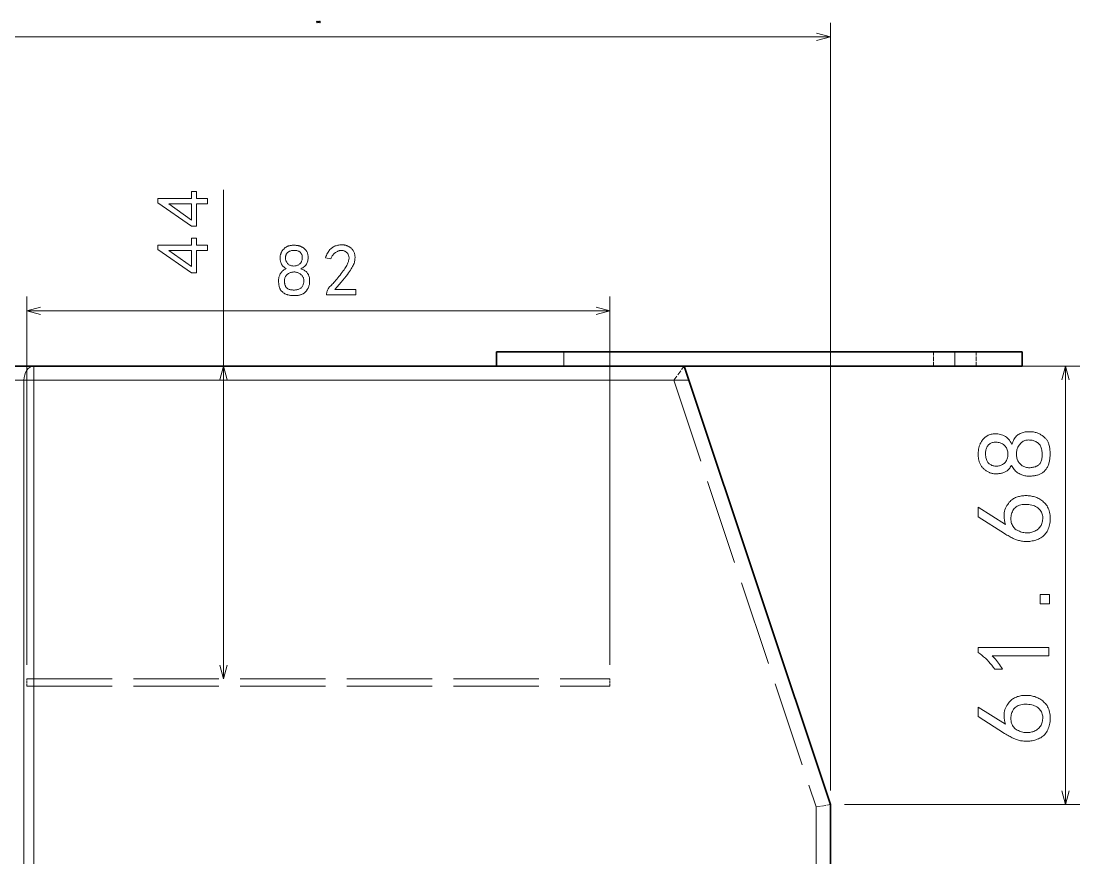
# Model space of a CAD drawing. Extents: x 28 to 1105, y 59 to 824.
# Drawn here: x 471.3 to 620.2, y 209.5 to 327.2 of the extents above; entities that cross this region are included whole.
import ezdxf

# ---------------------------------------------------------------- set-up
doc = ezdxf.new("R2010")
doc.units = 0
doc.linetypes.add('DASHED', pattern=[15, 12, -3])

msp = doc.modelspace()

# ---------------------------------------------------------------- linework, layer by layer
at = {"color": 7, "lineweight": 13}
for p, q in [((585.07, 218.99), (585.07, 326.95)), ((441.07, 324.95), (585.07, 324.95)), ((499.71, 234.66), (499.71, 303.43)), ((472.07, 236.66), (472.07, 288.45)), ((554.07, 236.66), (554.07, 288.45)), ((472.07, 286.45), (554.07, 286.45)), ((547.59, 278.66), (547.59, 280.66)), ((602.59, 278.66), (602.59, 280.66)), ((473.07, 276.66), (473.07, 278.66)), ((604.59, 278.66), (620.16, 278.66)), ((618.16, 216.99), (618.16, 278.66)), ((441.65, 276.66), (471.65, 276.66)), ((471.65, 276.66), (473.07, 276.66)), ((471.65, 76.66), (471.65, 276.66)), ((473.07, 76.66), (473.07, 276.66)), ((473.07, 276.66), (565.18, 276.66)), ((587.07, 216.99), (620.16, 216.99))]:
    msp.add_line(p, q, dxfattribs=at)
at = {"color": 7, "lineweight": 35}
for p, q in [((538.11, 280.66), (547.59, 280.66)), ((538.11, 280.66), (538.11, 278.66)), ((538.11, 280.66), (538.11, 278.66)), ((547.59, 280.66), (602.59, 280.66)), ((602.59, 280.66), (612.06, 280.66)), ((612.06, 280.66), (612.06, 278.66)), ((443.07, 278.66), (473.07, 278.66)), ((473.07, 278.66), (564.51, 278.66)), ((564.51, 278.66), (565.18, 276.66)), ((564.51, 278.66), (602.59, 278.66)), ((602.59, 278.66), (612.06, 278.66)), ((565.18, 276.66), (585.07, 216.99)), ((585.07, 216.99), (585.07, 151.82))]:
    msp.add_line(p, q, dxfattribs=at)
at = {"color": 7, "linetype": 'DASHED', "lineweight": 13, "ltscale": 0.05}
for p, q in [((547.59, 278.66), (547.59, 280.66)), ((547.59, 278.66), (547.59, 280.66)), ((547.59, 278.66), (547.59, 280.66)), ((599.59, 278.66), (599.59, 280.66)), ((599.59, 278.66), (599.59, 280.66)), ((602.59, 278.66), (602.59, 280.66)), ((602.59, 278.66), (602.59, 280.66)), ((602.59, 278.66), (602.59, 280.66)), ((605.59, 278.66), (605.59, 280.66)), ((605.59, 278.66), (605.59, 280.66)), ((612.06, 280.66), (612.06, 278.66))]:
    msp.add_line(p, q, dxfattribs=at)
at = {"color": 7, "linetype": 'DASHED', "lineweight": 13, "ltscale": 0.061634}
msp.add_line((563.07, 276.66), (564.51, 278.66), dxfattribs=at)
at = {"color": 7, "linetype": 'DASHED', "lineweight": 13}
for p, q in [((443.07, 276.66), (563.07, 276.66)), ((443.07, 276.66), (473.07, 276.66)), ((473.07, 276.66), (563.07, 276.66)), ((473.07, 276.66), (473.07, 76.66)), ((563.07, 276.66), (583.07, 216.66)), ((563.07, 276.66), (583.07, 216.66)), ((472.07, 234.66), (554.07, 234.66)), ((472.07, 233.66), (554.07, 233.66)), ((583.07, 216.66), (583.07, 136.66)), ((583.07, 216.66), (583.07, 136.66))]:
    msp.add_line(p, q, dxfattribs=at)
at = {"color": 7, "linetype": 'DASHED', "lineweight": 13, "ltscale": 0.025}
for p, q in [((472.07, 233.66), (472.07, 234.66)), ((554.07, 233.66), (554.07, 234.66))]:
    msp.add_line(p, q, dxfattribs=at)
at = {"color": 7, "linetype": 'DASHED', "lineweight": 13, "ltscale": 0.050654}
msp.add_line((583.07, 216.66), (585.07, 216.99), dxfattribs=at)
at = {"color": 7, "lineweight": 13}
for points in [[(512.86, 327.12), (512.86, 327.12), (512.86, 327.11), (512.85, 327.11), (512.85, 327.11), (512.84, 327.11), (512.84, 327.1), (512.84, 327.1), (512.83, 327.1), (512.83, 327.09), (512.82, 327.09), (512.82, 327.11), (512.83, 327.12), (512.83, 327.12), (512.84, 327.13), (512.84, 327.13), (512.85, 327.14), (512.85, 327.14), (512.86, 327.15), (512.86, 327.15), (512.87, 327.16), (512.87, 327.16), (512.89, 327.16), (512.89, 326.95), (512.86, 326.95)], [(513.09, 327), (512.99, 327), (512.99, 327.02), (513.09, 327.16), (513.11, 327.16), (513.11, 327.02), (513.14, 327.02), (513.14, 327), (513.11, 327), (513.11, 326.95), (513.09, 326.95)], [(513.09, 327.02), (513.09, 327.12), (513.02, 327.02)], [(513.28, 327), (513.19, 327), (513.19, 327.02), (513.29, 327.16), (513.31, 327.16), (513.31, 327.02), (513.34, 327.02), (513.34, 327), (513.31, 327), (513.31, 326.95), (513.28, 326.95)], [(513.28, 327.02), (513.28, 327.12), (513.22, 327.02)], [(495.93, 301.46), (495.93, 298.34), (495.24, 298.34), (490.5, 301.62), (490.5, 302.23), (495.24, 302.23), (495.24, 303.2), (495.93, 303.2), (495.93, 302.23), (497.46, 302.23), (497.46, 301.46)], [(495.24, 301.46), (492.04, 301.46), (495.24, 299.19)], [(495.93, 294.91), (495.93, 291.79), (495.24, 291.79), (490.5, 295.07), (490.5, 295.67), (495.24, 295.67), (495.24, 296.65), (495.93, 296.65), (495.93, 295.67), (497.46, 295.67), (497.46, 294.91)], [(495.24, 294.91), (492.04, 294.91), (495.24, 292.64)], [(507.47, 290.67), (507.48, 290.77), (507.48, 290.86), (507.49, 290.96), (507.51, 291.06), (507.53, 291.15), (507.56, 291.25), (507.59, 291.34), (507.63, 291.43), (507.67, 291.53), (507.72, 291.62), (507.77, 291.71), (507.83, 291.8), (507.89, 291.88), (507.96, 291.96), (508.04, 292.04), (508.12, 292.11), (508.21, 292.18), (508.31, 292.25), (508.41, 292.31), (508.52, 292.37), (508.43, 292.43), (508.34, 292.49), (508.26, 292.55), (508.19, 292.61), (508.12, 292.67), (508.06, 292.73), (508, 292.8), (507.96, 292.86), (507.91, 292.93), (507.88, 293), (507.85, 293.07), (507.82, 293.14), (507.79, 293.21), (507.77, 293.29), (507.75, 293.37), (507.73, 293.45), (507.72, 293.53), (507.71, 293.61), (507.7, 293.7), (507.7, 293.79), (507.69, 293.87), (507.69, 293.96), (507.7, 294.04), (507.71, 294.12), (507.72, 294.2), (507.73, 294.28), (507.75, 294.35), (507.77, 294.42), (507.79, 294.49), (507.82, 294.56), (507.85, 294.62), (507.88, 294.68), (507.91, 294.75), (507.95, 294.81), (507.99, 294.87), (508.04, 294.93), (508.08, 294.99), (508.13, 295.05), (508.19, 295.11), (508.24, 295.16), (508.3, 295.22), (508.36, 295.27), (508.42, 295.32), (508.48, 295.36), (508.54, 295.4), (508.6, 295.44), (508.67, 295.47), (508.73, 295.5), (508.8, 295.52), (508.87, 295.55), (508.94, 295.57), (509.01, 295.58), (509.08, 295.6), (509.15, 295.61), (509.23, 295.62), (509.3, 295.63), (509.38, 295.64), (509.46, 295.64), (509.54, 295.65), (509.62, 295.65), (509.7, 295.65), (509.78, 295.64), (509.85, 295.64), (509.93, 295.63), (510, 295.63), (510.07, 295.62), (510.14, 295.61), (510.21, 295.6), (510.28, 295.58), (510.35, 295.57), (510.41, 295.55), (510.48, 295.53), (510.54, 295.5), (510.61, 295.47), (510.68, 295.44), (510.75, 295.4), (510.82, 295.36), (510.89, 295.32), (510.96, 295.27), (511.03, 295.22), (511.1, 295.17), (511.17, 295.11), (511.23, 295.04), (511.29, 294.98), (511.35, 294.9), (511.4, 294.83), (511.44, 294.75), (511.49, 294.66), (511.53, 294.57), (511.56, 294.47), (511.59, 294.38), (511.61, 294.27), (511.63, 294.17), (511.63, 294.06), (511.64, 293.95), (511.63, 293.83), (511.62, 293.72), (511.6, 293.59), (511.57, 293.47), (511.54, 293.34), (511.5, 293.21), (511.44, 293.09), (511.38, 292.98), (511.3, 292.87), (511.21, 292.76), (511.11, 292.67), (511, 292.57), (510.87, 292.49), (510.74, 292.41), (510.59, 292.33), (510.72, 292.29), (510.85, 292.24), (510.96, 292.19), (511.07, 292.13), (511.18, 292.07), (511.27, 292.01), (511.35, 291.94), (511.43, 291.86), (511.5, 291.79), (511.56, 291.7), (511.61, 291.62), (511.66, 291.53), (511.7, 291.43), (511.74, 291.33), (511.77, 291.23), (511.8, 291.13), (511.82, 291.02), (511.83, 290.91), (511.84, 290.79), (511.84, 290.67), (511.84, 290.55), (511.84, 290.44), (511.83, 290.33), (511.81, 290.22), (511.8, 290.12), (511.78, 290.03), (511.75, 289.94), (511.73, 289.86), (511.7, 289.77), (511.66, 289.7), (511.62, 289.63), (511.59, 289.56), (511.55, 289.49), (511.51, 289.43), (511.47, 289.37), (511.43, 289.31), (511.39, 289.25), (511.34, 289.19), (511.3, 289.14), (511.26, 289.09), (511.21, 289.05), (511.16, 289), (511.11, 288.96), (511.05, 288.91), (510.99, 288.88), (510.93, 288.84), (510.87, 288.8), (510.8, 288.77), (510.72, 288.74), (510.65, 288.71), (510.57, 288.68), (510.49, 288.66), (510.4, 288.64), (510.31, 288.62), (510.21, 288.6), (510.12, 288.59), (510.01, 288.58), (509.9, 288.57), (509.79, 288.57), (509.68, 288.57), (509.56, 288.57), (509.45, 288.57), (509.34, 288.58), (509.23, 288.59), (509.13, 288.6), (509.03, 288.62), (508.94, 288.64), (508.84, 288.66), (508.75, 288.68), (508.67, 288.71), (508.58, 288.74), (508.5, 288.77), (508.42, 288.81), (508.35, 288.84), (508.28, 288.89), (508.21, 288.93), (508.14, 288.98), (508.08, 289.03), (508.02, 289.08), (507.96, 289.13), (507.9, 289.19), (507.85, 289.25), (507.8, 289.31), (507.76, 289.38), (507.72, 289.44), (507.68, 289.51), (507.65, 289.58), (507.62, 289.65), (507.6, 289.72), (507.57, 289.8), (507.55, 289.88), (507.54, 289.96), (507.52, 290.04), (507.51, 290.12), (507.5, 290.21), (507.49, 290.3), (507.48, 290.39), (507.48, 290.48), (507.47, 290.57)], [(508.44, 293.87), (508.45, 293.79), (508.46, 293.71), (508.47, 293.63), (508.49, 293.55), (508.51, 293.47), (508.55, 293.4), (508.58, 293.32), (508.63, 293.25), (508.67, 293.17), (508.73, 293.1), (508.79, 293.03), (508.85, 292.97), (508.93, 292.91), (509.01, 292.87), (509.09, 292.83), (509.18, 292.79), (509.28, 292.77), (509.39, 292.75), (509.5, 292.74), (509.62, 292.73), (509.74, 292.74), (509.85, 292.75), (509.95, 292.77), (510.05, 292.79), (510.15, 292.83), (510.24, 292.87), (510.32, 292.91), (510.39, 292.97), (510.46, 293.03), (510.53, 293.1), (510.59, 293.17), (510.64, 293.25), (510.68, 293.33), (510.72, 293.41), (510.75, 293.5), (510.78, 293.59), (510.79, 293.68), (510.81, 293.77), (510.81, 293.87), (510.81, 293.97), (510.8, 294.07), (510.79, 294.16), (510.77, 294.25), (510.74, 294.33), (510.71, 294.41), (510.67, 294.48), (510.62, 294.55), (510.57, 294.61), (510.51, 294.67), (510.45, 294.72), (510.38, 294.76), (510.3, 294.8), (510.22, 294.84), (510.13, 294.87), (510.04, 294.89), (509.95, 294.91), (509.85, 294.92), (509.74, 294.92), (509.63, 294.92), (509.52, 294.92), (509.4, 294.91), (509.3, 294.89), (509.2, 294.87), (509.1, 294.84), (509.02, 294.81), (508.94, 294.78), (508.86, 294.73), (508.8, 294.69), (508.74, 294.63), (508.69, 294.58), (508.64, 294.51), (508.6, 294.45), (508.56, 294.38), (508.53, 294.32), (508.5, 294.25), (508.48, 294.17), (508.47, 294.1), (508.45, 294.03), (508.45, 293.95)], [(514.23, 288.85), (514.24, 288.97), (514.27, 289.09), (514.3, 289.2), (514.34, 289.32), (514.39, 289.43), (514.45, 289.53), (514.52, 289.64), (514.61, 289.74), (514.7, 289.84), (514.8, 289.94), (514.9, 290.05), (515.02, 290.16), (515.14, 290.28), (515.26, 290.42), (515.39, 290.56), (515.53, 290.72), (515.67, 290.89), (515.82, 291.07), (515.97, 291.26), (516.13, 291.46), (516.29, 291.66), (516.43, 291.85), (516.57, 292.04), (516.69, 292.21), (516.8, 292.38), (516.9, 292.53), (516.99, 292.68), (517.06, 292.81), (517.13, 292.94), (517.18, 293.06), (517.23, 293.17), (517.27, 293.28), (517.3, 293.38), (517.33, 293.49), (517.35, 293.58), (517.37, 293.68), (517.38, 293.77), (517.38, 293.86), (517.38, 293.95), (517.37, 294.03), (517.35, 294.11), (517.33, 294.19), (517.31, 294.26), (517.28, 294.33), (517.24, 294.4), (517.2, 294.46), (517.15, 294.53), (517.1, 294.59), (517.04, 294.64), (516.98, 294.7), (516.92, 294.75), (516.85, 294.79), (516.78, 294.83), (516.71, 294.86), (516.63, 294.88), (516.56, 294.9), (516.48, 294.92), (516.4, 294.92), (516.32, 294.92), (516.23, 294.92), (516.15, 294.91), (516.06, 294.89), (515.98, 294.87), (515.9, 294.85), (515.82, 294.82), (515.74, 294.78), (515.66, 294.74), (515.58, 294.7), (515.5, 294.65), (515.42, 294.6), (515.35, 294.54), (515.28, 294.47), (515.21, 294.4), (515.15, 294.32), (515.08, 294.24), (515.03, 294.15), (514.97, 294.06), (514.93, 293.96), (514.88, 293.86), (514.84, 293.75), (514.07, 293.87), (514.13, 294.05), (514.2, 294.22), (514.28, 294.38), (514.36, 294.53), (514.44, 294.67), (514.52, 294.8), (514.61, 294.92), (514.7, 295.03), (514.8, 295.13), (514.9, 295.22), (515, 295.3), (515.11, 295.38), (515.22, 295.44), (515.33, 295.5), (515.45, 295.55), (515.57, 295.59), (515.7, 295.63), (515.82, 295.66), (515.96, 295.68), (516.09, 295.69), (516.17, 295.7), (516.25, 295.7), (516.33, 295.7), (516.4, 295.7), (516.48, 295.7), (516.55, 295.7), (516.62, 295.7), (516.69, 295.69), (516.75, 295.68), (516.82, 295.67), (516.88, 295.65), (516.95, 295.64), (517.02, 295.62), (517.08, 295.59), (517.15, 295.57), (517.22, 295.54), (517.28, 295.5), (517.35, 295.47), (517.42, 295.43), (517.49, 295.38), (517.55, 295.34), (517.62, 295.29), (517.68, 295.23), (517.74, 295.17), (517.8, 295.11), (517.86, 295.04), (517.91, 294.96), (517.96, 294.89), (518.01, 294.8), (518.05, 294.72), (518.1, 294.63), (518.13, 294.53), (518.16, 294.43), (518.19, 294.33), (518.21, 294.23), (518.22, 294.12), (518.23, 294), (518.23, 293.89), (518.22, 293.77), (518.22, 293.64), (518.2, 293.52), (518.17, 293.38), (518.13, 293.25), (518.09, 293.1), (518.03, 292.96), (517.96, 292.8), (517.88, 292.65), (517.79, 292.49), (517.7, 292.32), (517.59, 292.15), (517.46, 291.96), (517.32, 291.76), (517.15, 291.54), (516.97, 291.29), (516.76, 291.03), (516.53, 290.75), (516.28, 290.44), (516.01, 290.12), (515.72, 289.78), (515.4, 289.42), (518.32, 289.42), (518.32, 288.69), (514.23, 288.69)], [(508.3, 290.71), (508.3, 290.62), (508.3, 290.52), (508.31, 290.43), (508.32, 290.34), (508.33, 290.26), (508.35, 290.17), (508.37, 290.09), (508.4, 290.01), (508.43, 289.94), (508.46, 289.86), (508.5, 289.79), (508.55, 289.73), (508.6, 289.67), (508.66, 289.61), (508.72, 289.56), (508.79, 289.52), (508.87, 289.48), (508.95, 289.45), (509.04, 289.42), (509.13, 289.4), (509.23, 289.38), (509.33, 289.36), (509.43, 289.36), (509.53, 289.35), (509.63, 289.35), (509.73, 289.35), (509.83, 289.36), (509.93, 289.38), (510.04, 289.39), (510.14, 289.42), (510.25, 289.44), (510.34, 289.48), (510.43, 289.52), (510.51, 289.57), (510.59, 289.62), (510.66, 289.68), (510.72, 289.75), (510.78, 289.82), (510.83, 289.9), (510.87, 289.98), (510.91, 290.07), (510.94, 290.16), (510.97, 290.25), (510.99, 290.34), (511.01, 290.43), (511.02, 290.52), (511.03, 290.61), (511.03, 290.7), (511.02, 290.78), (511.01, 290.87), (511, 290.96), (510.97, 291.05), (510.94, 291.13), (510.9, 291.21), (510.86, 291.28), (510.8, 291.36), (510.74, 291.43), (510.67, 291.49), (510.59, 291.56), (510.51, 291.62), (510.42, 291.68), (510.33, 291.73), (510.23, 291.77), (510.14, 291.81), (510.04, 291.84), (509.94, 291.86), (509.84, 291.88), (509.74, 291.89), (509.64, 291.89), (509.54, 291.88), (509.43, 291.87), (509.33, 291.86), (509.24, 291.83), (509.14, 291.81), (509.06, 291.77), (508.97, 291.73), (508.89, 291.69), (508.81, 291.64), (508.74, 291.58), (508.67, 291.52), (508.6, 291.45), (508.54, 291.38), (508.49, 291.31), (508.44, 291.24), (508.4, 291.16), (508.37, 291.07), (508.34, 290.99), (508.32, 290.9), (508.31, 290.81)], [(612.98, 263.19), (612.84, 263.19), (612.7, 263.2), (612.56, 263.22), (612.43, 263.24), (612.29, 263.28), (612.16, 263.31), (612.02, 263.36), (611.89, 263.41), (611.75, 263.47), (611.62, 263.54), (611.49, 263.61), (611.36, 263.69), (611.24, 263.79), (611.13, 263.89), (611.02, 264), (610.91, 264.12), (610.82, 264.25), (610.72, 264.39), (610.63, 264.53), (610.55, 264.69), (610.47, 264.56), (610.38, 264.43), (610.3, 264.32), (610.21, 264.21), (610.12, 264.11), (610.03, 264.03), (609.94, 263.95), (609.85, 263.88), (609.75, 263.82), (609.65, 263.77), (609.55, 263.72), (609.45, 263.68), (609.35, 263.65), (609.24, 263.61), (609.13, 263.59), (609.01, 263.56), (608.89, 263.54), (608.77, 263.53), (608.65, 263.51), (608.53, 263.51), (608.4, 263.5), (608.28, 263.5), (608.16, 263.51), (608.05, 263.52), (607.93, 263.54), (607.83, 263.56), (607.72, 263.58), (607.62, 263.61), (607.52, 263.64), (607.43, 263.68), (607.34, 263.72), (607.25, 263.77), (607.16, 263.82), (607.07, 263.87), (606.98, 263.93), (606.89, 264), (606.81, 264.06), (606.72, 264.13), (606.64, 264.21), (606.56, 264.29), (606.48, 264.37), (606.41, 264.45), (606.34, 264.54), (606.28, 264.62), (606.22, 264.71), (606.17, 264.8), (606.12, 264.9), (606.08, 264.99), (606.04, 265.09), (606.01, 265.18), (605.98, 265.28), (605.96, 265.38), (605.94, 265.49), (605.92, 265.59), (605.9, 265.7), (605.89, 265.8), (605.88, 265.91), (605.87, 266.02), (605.87, 266.14), (605.87, 266.25), (605.87, 266.37), (605.87, 266.48), (605.88, 266.59), (605.89, 266.7), (605.9, 266.8), (605.91, 266.9), (605.92, 267), (605.94, 267.1), (605.96, 267.2), (605.98, 267.29), (606.01, 267.39), (606.04, 267.48), (606.08, 267.58), (606.12, 267.67), (606.16, 267.77), (606.22, 267.87), (606.27, 267.97), (606.33, 268.07), (606.4, 268.17), (606.47, 268.28), (606.55, 268.38), (606.64, 268.47), (606.73, 268.56), (606.83, 268.65), (606.93, 268.72), (607.04, 268.8), (607.16, 268.86), (607.28, 268.92), (607.41, 268.98), (607.54, 269.03), (607.68, 269.07), (607.83, 269.1), (607.98, 269.12), (608.14, 269.13), (608.29, 269.14), (608.46, 269.13), (608.63, 269.11), (608.8, 269.08), (608.98, 269.04), (609.16, 269), (609.34, 268.94), (609.52, 268.86), (609.68, 268.77), (609.84, 268.66), (609.99, 268.53), (610.13, 268.38), (610.26, 268.22), (610.38, 268.05), (610.5, 267.85), (610.61, 267.64), (610.67, 267.83), (610.74, 268.01), (610.81, 268.18), (610.89, 268.33), (610.98, 268.48), (611.07, 268.61), (611.17, 268.73), (611.27, 268.84), (611.38, 268.94), (611.5, 269.03), (611.63, 269.1), (611.76, 269.17), (611.89, 269.23), (612.03, 269.29), (612.17, 269.33), (612.32, 269.37), (612.48, 269.39), (612.64, 269.42), (612.81, 269.43), (612.98, 269.43), (613.15, 269.43), (613.31, 269.42), (613.47, 269.41), (613.62, 269.39), (613.76, 269.37), (613.89, 269.34), (614.02, 269.3), (614.14, 269.26), (614.26, 269.22), (614.36, 269.17), (614.47, 269.12), (614.57, 269.06), (614.66, 269.01), (614.75, 268.95), (614.84, 268.9), (614.93, 268.84), (615.01, 268.78), (615.09, 268.72), (615.16, 268.66), (615.23, 268.59), (615.3, 268.53), (615.36, 268.46), (615.43, 268.38), (615.49, 268.3), (615.54, 268.22), (615.6, 268.13), (615.65, 268.03), (615.69, 267.94), (615.74, 267.83), (615.78, 267.73), (615.82, 267.61), (615.85, 267.49), (615.88, 267.37), (615.91, 267.24), (615.93, 267.1), (615.95, 266.96), (615.96, 266.82), (615.97, 266.66), (615.98, 266.5), (615.98, 266.34), (615.98, 266.17), (615.97, 266.01), (615.96, 265.86), (615.95, 265.71), (615.93, 265.56), (615.91, 265.42), (615.88, 265.28), (615.85, 265.15), (615.82, 265.02), (615.78, 264.89), (615.74, 264.77), (615.69, 264.66), (615.64, 264.55), (615.59, 264.44), (615.53, 264.34), (615.46, 264.24), (615.4, 264.14), (615.33, 264.05), (615.25, 263.97), (615.17, 263.88), (615.09, 263.8), (615.01, 263.73), (614.92, 263.66), (614.83, 263.6), (614.73, 263.54), (614.64, 263.49), (614.54, 263.44), (614.43, 263.4), (614.33, 263.36), (614.22, 263.33), (614.11, 263.31), (613.99, 263.28), (613.88, 263.26), (613.76, 263.24), (613.63, 263.22), (613.51, 263.21), (613.38, 263.2), (613.25, 263.19), (613.11, 263.19)], [(612.92, 264.37), (613.06, 264.37), (613.19, 264.37), (613.32, 264.38), (613.45, 264.4), (613.57, 264.42), (613.69, 264.44), (613.81, 264.47), (613.92, 264.51), (614.03, 264.56), (614.13, 264.6), (614.23, 264.66), (614.33, 264.73), (614.41, 264.8), (614.49, 264.88), (614.56, 264.97), (614.62, 265.07), (614.68, 265.18), (614.72, 265.3), (614.77, 265.42), (614.8, 265.56), (614.82, 265.7), (614.84, 265.84), (614.86, 265.98), (614.86, 266.12), (614.86, 266.27), (614.86, 266.41), (614.84, 266.56), (614.83, 266.71), (614.8, 266.85), (614.77, 267), (614.73, 267.15), (614.68, 267.29), (614.62, 267.41), (614.56, 267.53), (614.48, 267.64), (614.39, 267.74), (614.3, 267.83), (614.2, 267.91), (614.08, 267.98), (613.96, 268.04), (613.83, 268.1), (613.71, 268.14), (613.58, 268.18), (613.45, 268.22), (613.32, 268.24), (613.2, 268.26), (613.07, 268.26), (612.94, 268.27), (612.82, 268.26), (612.69, 268.25), (612.56, 268.22), (612.44, 268.19), (612.32, 268.14), (612.21, 268.09), (612.1, 268.02), (612, 267.94), (611.9, 267.86), (611.8, 267.76), (611.71, 267.65), (611.62, 267.52), (611.54, 267.4), (611.46, 267.26), (611.4, 267.13), (611.35, 267), (611.31, 266.86), (611.28, 266.72), (611.25, 266.58), (611.24, 266.43), (611.24, 266.29), (611.24, 266.14), (611.26, 265.99), (611.28, 265.85), (611.31, 265.71), (611.35, 265.58), (611.4, 265.45), (611.46, 265.33), (611.52, 265.21), (611.59, 265.1), (611.67, 264.99), (611.76, 264.89), (611.86, 264.8), (611.96, 264.72), (612.06, 264.64), (612.17, 264.57), (612.28, 264.52), (612.4, 264.47), (612.52, 264.43), (612.65, 264.4), (612.78, 264.38)], [(608.41, 264.58), (608.53, 264.58), (608.64, 264.59), (608.75, 264.61), (608.86, 264.64), (608.97, 264.68), (609.08, 264.72), (609.19, 264.77), (609.3, 264.83), (609.4, 264.9), (609.51, 264.98), (609.61, 265.07), (609.7, 265.16), (609.77, 265.26), (609.84, 265.38), (609.9, 265.5), (609.95, 265.63), (609.98, 265.77), (610.01, 265.92), (610.02, 266.08), (610.03, 266.25), (610.02, 266.42), (610.01, 266.58), (609.98, 266.73), (609.95, 266.88), (609.9, 267.01), (609.84, 267.14), (609.77, 267.25), (609.7, 267.36), (609.61, 267.46), (609.51, 267.55), (609.4, 267.63), (609.29, 267.71), (609.18, 267.77), (609.06, 267.83), (608.94, 267.87), (608.81, 267.91), (608.68, 267.93), (608.55, 267.95), (608.41, 267.96), (608.27, 267.96), (608.13, 267.95), (607.99, 267.93), (607.87, 267.9), (607.75, 267.86), (607.64, 267.81), (607.53, 267.76), (607.44, 267.69), (607.35, 267.62), (607.27, 267.53), (607.2, 267.44), (607.13, 267.34), (607.07, 267.23), (607.02, 267.11), (606.98, 266.99), (606.95, 266.86), (606.93, 266.72), (606.91, 266.58), (606.9, 266.43), (606.9, 266.27), (606.91, 266.11), (606.92, 265.94), (606.95, 265.79), (606.98, 265.65), (607.01, 265.52), (607.06, 265.39), (607.11, 265.28), (607.17, 265.17), (607.24, 265.08), (607.32, 265), (607.4, 264.92), (607.49, 264.86), (607.58, 264.8), (607.67, 264.75), (607.77, 264.7), (607.87, 264.66), (607.97, 264.63), (608.08, 264.61), (608.19, 264.59), (608.3, 264.58)], [(612.43, 254), (612.26, 254.01), (612.1, 254.03), (611.95, 254.05), (611.8, 254.08), (611.65, 254.11), (611.52, 254.14), (611.38, 254.18), (611.25, 254.22), (611.13, 254.27), (611.01, 254.32), (610.89, 254.37), (610.77, 254.43), (610.64, 254.5), (610.5, 254.57), (610.36, 254.64), (610.21, 254.72), (610.06, 254.81), (609.9, 254.9), (609.74, 254.99), (609.57, 255.1), (605.87, 257.47), (605.87, 258.8), (609.68, 256.37), (609.61, 256.67), (609.56, 256.97), (609.52, 257.25), (609.51, 257.51), (609.51, 257.77), (609.53, 258.01), (609.57, 258.24), (609.63, 258.46), (609.7, 258.66), (609.8, 258.85), (609.9, 259.03), (610.01, 259.2), (610.12, 259.35), (610.24, 259.5), (610.35, 259.63), (610.47, 259.74), (610.6, 259.85), (610.72, 259.94), (610.85, 260.03), (610.98, 260.1), (611.12, 260.16), (611.25, 260.21), (611.39, 260.26), (611.53, 260.3), (611.68, 260.34), (611.82, 260.37), (611.97, 260.4), (612.12, 260.42), (612.27, 260.43), (612.43, 260.44), (612.58, 260.45), (612.74, 260.44), (612.89, 260.43), (613.05, 260.42), (613.2, 260.4), (613.35, 260.37), (613.51, 260.34), (613.66, 260.3), (613.81, 260.26), (613.96, 260.21), (614.11, 260.16), (614.25, 260.09), (614.4, 260.02), (614.54, 259.94), (614.67, 259.85), (614.81, 259.75), (614.94, 259.65), (615.07, 259.54), (615.2, 259.42), (615.32, 259.29), (615.43, 259.15), (615.54, 259), (615.63, 258.84), (615.72, 258.67), (615.79, 258.49), (615.85, 258.3), (615.9, 258.1), (615.94, 257.89), (615.97, 257.67), (615.98, 257.44), (615.99, 257.2), (615.98, 256.98), (615.97, 256.76), (615.94, 256.54), (615.9, 256.34), (615.85, 256.14), (615.79, 255.95), (615.72, 255.76), (615.64, 255.59), (615.55, 255.41), (615.45, 255.25), (615.34, 255.1), (615.22, 254.96), (615.09, 254.83), (614.96, 254.71), (614.81, 254.6), (614.66, 254.5), (614.5, 254.41), (614.34, 254.33), (614.16, 254.26), (613.98, 254.2), (613.81, 254.15), (613.63, 254.1), (613.45, 254.06), (613.28, 254.03), (613.11, 254.01), (612.94, 254), (612.77, 253.99), (612.6, 253.99)], [(614.34, 255.79), (614.44, 255.9), (614.54, 256.01), (614.62, 256.13), (614.7, 256.26), (614.76, 256.4), (614.82, 256.54), (614.86, 256.69), (614.9, 256.84), (614.93, 257.01), (614.94, 257.18), (614.95, 257.35), (614.94, 257.51), (614.91, 257.67), (614.88, 257.82), (614.83, 257.97), (614.76, 258.11), (614.68, 258.25), (614.59, 258.38), (614.48, 258.5), (614.36, 258.62), (614.23, 258.73), (614.09, 258.83), (613.93, 258.92), (613.76, 258.99), (613.58, 259.06), (613.39, 259.11), (613.19, 259.15), (612.98, 259.18), (612.75, 259.19), (612.51, 259.2), (612.28, 259.19), (612.06, 259.17), (611.85, 259.14), (611.66, 259.08), (611.49, 259.02), (611.33, 258.94), (611.18, 258.85), (611.05, 258.74), (610.94, 258.61), (610.84, 258.48), (610.75, 258.33), (610.68, 258.18), (610.61, 258.03), (610.56, 257.87), (610.52, 257.71), (610.49, 257.55), (610.47, 257.38), (610.47, 257.21), (610.47, 257.04), (610.49, 256.86), (610.52, 256.68), (610.56, 256.52), (610.62, 256.37), (610.69, 256.22), (610.77, 256.09), (610.86, 255.96), (610.96, 255.85), (611.08, 255.74), (611.21, 255.64), (611.36, 255.56), (611.51, 255.48), (611.66, 255.42), (611.82, 255.36), (611.97, 255.31), (612.13, 255.27), (612.29, 255.24), (612.45, 255.22), (612.62, 255.21), (612.78, 255.2), (612.95, 255.21), (613.11, 255.23), (613.27, 255.25), (613.42, 255.29), (613.57, 255.33), (613.71, 255.39), (613.85, 255.45), (613.98, 255.52), (614.1, 255.6), (614.22, 255.69)], [(615.87, 246.54), (615.87, 245.21), (614.6, 245.21), (614.6, 246.54)], [(607.83, 237.93), (607.98, 237.77), (608.13, 237.61), (608.28, 237.44), (608.42, 237.26), (608.57, 237.08), (608.71, 236.88), (608.86, 236.68), (609, 236.47), (609.14, 236.25), (609.28, 236.02), (608.18, 236.02), (607.98, 236.3), (607.77, 236.58), (607.56, 236.84), (607.34, 237.09), (607.11, 237.34), (606.88, 237.57), (606.63, 237.79), (606.39, 238), (606.13, 238.2), (605.87, 238.39), (605.87, 239.08), (615.81, 239.08), (615.81, 237.93)], [(612.43, 225.91), (612.26, 225.92), (612.1, 225.94), (611.95, 225.96), (611.8, 225.98), (611.65, 226.01), (611.52, 226.05), (611.38, 226.09), (611.25, 226.13), (611.13, 226.17), (611.01, 226.22), (610.89, 226.28), (610.77, 226.34), (610.64, 226.4), (610.5, 226.47), (610.36, 226.55), (610.21, 226.63), (610.06, 226.71), (609.9, 226.81), (609.74, 226.9), (609.57, 227), (605.87, 229.37), (605.87, 230.7), (609.68, 228.28), (609.61, 228.58), (609.56, 228.87), (609.52, 229.15), (609.51, 229.42), (609.51, 229.68), (609.53, 229.92), (609.57, 230.15), (609.63, 230.37), (609.7, 230.57), (609.8, 230.76), (609.9, 230.94), (610.01, 231.11), (610.12, 231.26), (610.24, 231.4), (610.35, 231.53), (610.47, 231.65), (610.6, 231.76), (610.72, 231.85), (610.85, 231.93), (610.98, 232), (611.12, 232.06), (611.25, 232.12), (611.39, 232.17), (611.53, 232.21), (611.68, 232.25), (611.82, 232.28), (611.97, 232.31), (612.12, 232.33), (612.27, 232.34), (612.43, 232.35), (612.58, 232.35), (612.74, 232.35), (612.89, 232.34), (613.05, 232.33), (613.2, 232.31), (613.35, 232.28), (613.51, 232.25), (613.66, 232.21), (613.81, 232.17), (613.96, 232.12), (614.11, 232.06), (614.25, 232), (614.4, 231.93), (614.54, 231.85), (614.67, 231.76), (614.81, 231.66), (614.94, 231.56), (615.07, 231.44), (615.2, 231.32), (615.32, 231.19), (615.43, 231.06), (615.54, 230.91), (615.63, 230.75), (615.72, 230.58), (615.79, 230.4), (615.85, 230.21), (615.9, 230.01), (615.94, 229.8), (615.97, 229.58), (615.98, 229.34), (615.99, 229.11), (615.98, 228.88), (615.97, 228.66), (615.94, 228.45), (615.9, 228.25), (615.85, 228.05), (615.79, 227.86), (615.72, 227.67), (615.64, 227.49), (615.55, 227.32), (615.45, 227.16), (615.34, 227.01), (615.22, 226.87), (615.09, 226.73), (614.96, 226.61), (614.81, 226.5), (614.66, 226.4), (614.5, 226.31), (614.34, 226.23), (614.16, 226.17), (613.98, 226.11), (613.81, 226.05), (613.63, 226.01), (613.45, 225.97), (613.28, 225.94), (613.11, 225.92), (612.94, 225.9), (612.77, 225.9), (612.6, 225.9)], [(614.34, 227.7), (614.44, 227.8), (614.54, 227.92), (614.62, 228.04), (614.7, 228.17), (614.76, 228.3), (614.82, 228.45), (614.86, 228.6), (614.9, 228.75), (614.93, 228.91), (614.94, 229.08), (614.95, 229.26), (614.94, 229.42), (614.91, 229.58), (614.88, 229.73), (614.83, 229.88), (614.76, 230.02), (614.68, 230.16), (614.59, 230.29), (614.48, 230.41), (614.36, 230.53), (614.23, 230.64), (614.09, 230.74), (613.93, 230.82), (613.76, 230.9), (613.58, 230.96), (613.39, 231.02), (613.19, 231.06), (612.98, 231.08), (612.75, 231.1), (612.51, 231.11), (612.28, 231.1), (612.06, 231.08), (611.85, 231.04), (611.66, 230.99), (611.49, 230.93), (611.33, 230.85), (611.18, 230.75), (611.05, 230.65), (610.94, 230.52), (610.84, 230.39), (610.75, 230.24), (610.68, 230.09), (610.61, 229.94), (610.56, 229.78), (610.52, 229.62), (610.49, 229.46), (610.47, 229.29), (610.47, 229.12), (610.47, 228.94), (610.49, 228.77), (610.52, 228.59), (610.56, 228.43), (610.62, 228.27), (610.69, 228.13), (610.77, 227.99), (610.86, 227.87), (610.96, 227.75), (611.08, 227.65), (611.21, 227.55), (611.36, 227.47), (611.51, 227.39), (611.66, 227.32), (611.82, 227.26), (611.97, 227.22), (612.13, 227.18), (612.29, 227.15), (612.45, 227.13), (612.62, 227.11), (612.78, 227.11), (612.95, 227.12), (613.11, 227.14), (613.27, 227.16), (613.42, 227.2), (613.57, 227.24), (613.71, 227.29), (613.85, 227.36), (613.98, 227.43), (614.1, 227.51), (614.22, 227.6)]]:
    msp.add_lwpolyline(points, close=True, dxfattribs=at)
for points in [[(583.14, 324.43), (585.07, 324.95), (583.14, 325.46)], [(474, 286.96), (472.07, 286.45), (474, 285.93)], [(552.14, 285.93), (554.07, 286.45), (552.14, 286.96)], [(500.22, 276.73), (499.71, 278.66), (499.19, 276.73)], [(618.67, 276.73), (618.16, 278.66), (617.64, 276.73)], [(499.19, 236.59), (499.71, 234.66), (500.22, 236.59)], [(617.64, 218.92), (618.16, 216.99), (618.67, 218.92)]]:
    msp.add_lwpolyline(points, dxfattribs=at)
msp.add_ellipse((473.07, 276.66), major_axis=(0, -2), ratio=0.707107, start_param=3.141593, end_param=4.712389, dxfattribs=at)

doc.saveas('drawing.dxf')
